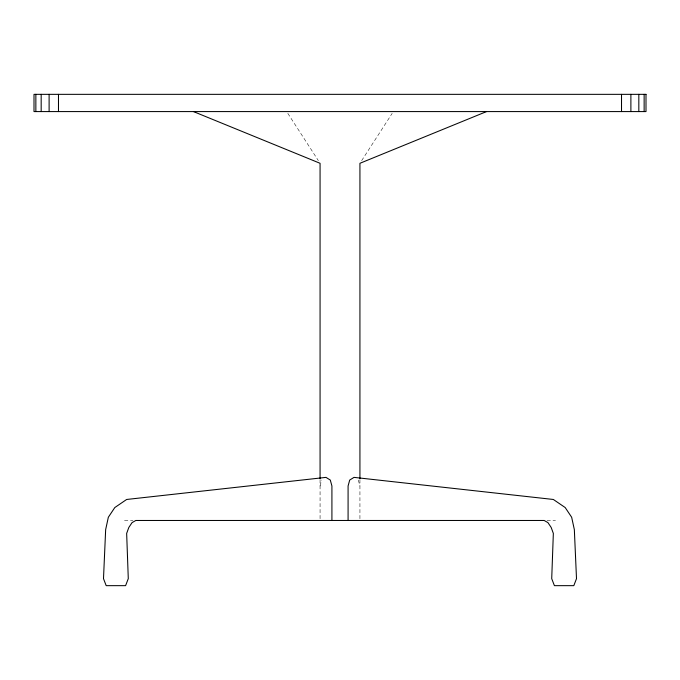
<?xml version="1.0" encoding="UTF-8"?>
<svg xmlns="http://www.w3.org/2000/svg" width="680" height="680" viewBox="0 0 680 680"><rect width="100%" height="100%" fill="white"/><g stroke="black" fill="none" stroke-linecap="round" stroke-linejoin="round"><path stroke-width="0.51" stroke-dasharray="3.4 2.55" d="M320.067 485.996L321.683 480.071M361.658 160.624L392.181 113.365M124.508 520.472L132.965 520.472M547.034 520.472L555.492 520.472M287.819 113.365L318.342 160.624M358.317 480.071L359.933 485.996M359.933 479.629L359.933 520.472M320.067 479.629L320.067 520.472"/><path stroke-width="1.02" d="M486.531 111.58L359.933 163.293L359.933 478.567M193.469 111.58L320.067 163.293L320.067 478.567M644.138 94.341L644.138 111.58M638.826 94.341L638.826 111.58M630.887 94.341L630.887 111.58M621.52 94.341L621.52 111.58M348.083 520.472L348.083 485.996L349.699 480.071L354.008 477.377L553.341 499.469L565.19 507.543L571.659 517.242L574.345 529.635L576.504 578.654L573.81 585.659L554.413 585.659L551.718 578.654L553.341 533.409L551.183 527.476L547.952 522.631L544.178 520.472L135.821 520.472L132.047 522.631L128.817 527.476L126.658 533.409L128.282 578.654L125.587 585.659L106.191 585.659L103.496 578.654L105.655 529.635L108.341 517.242L114.809 507.543L126.658 499.469L325.992 477.377L330.301 480.071L331.916 485.996L331.916 520.472M58.48 94.341L58.48 111.58M49.113 94.341L49.113 111.58M41.174 94.341L41.174 111.58M35.861 94.341L35.861 111.58M646 94.341L34 94.341L34 111.58L646 111.58L646 94.341"/></g></svg>
